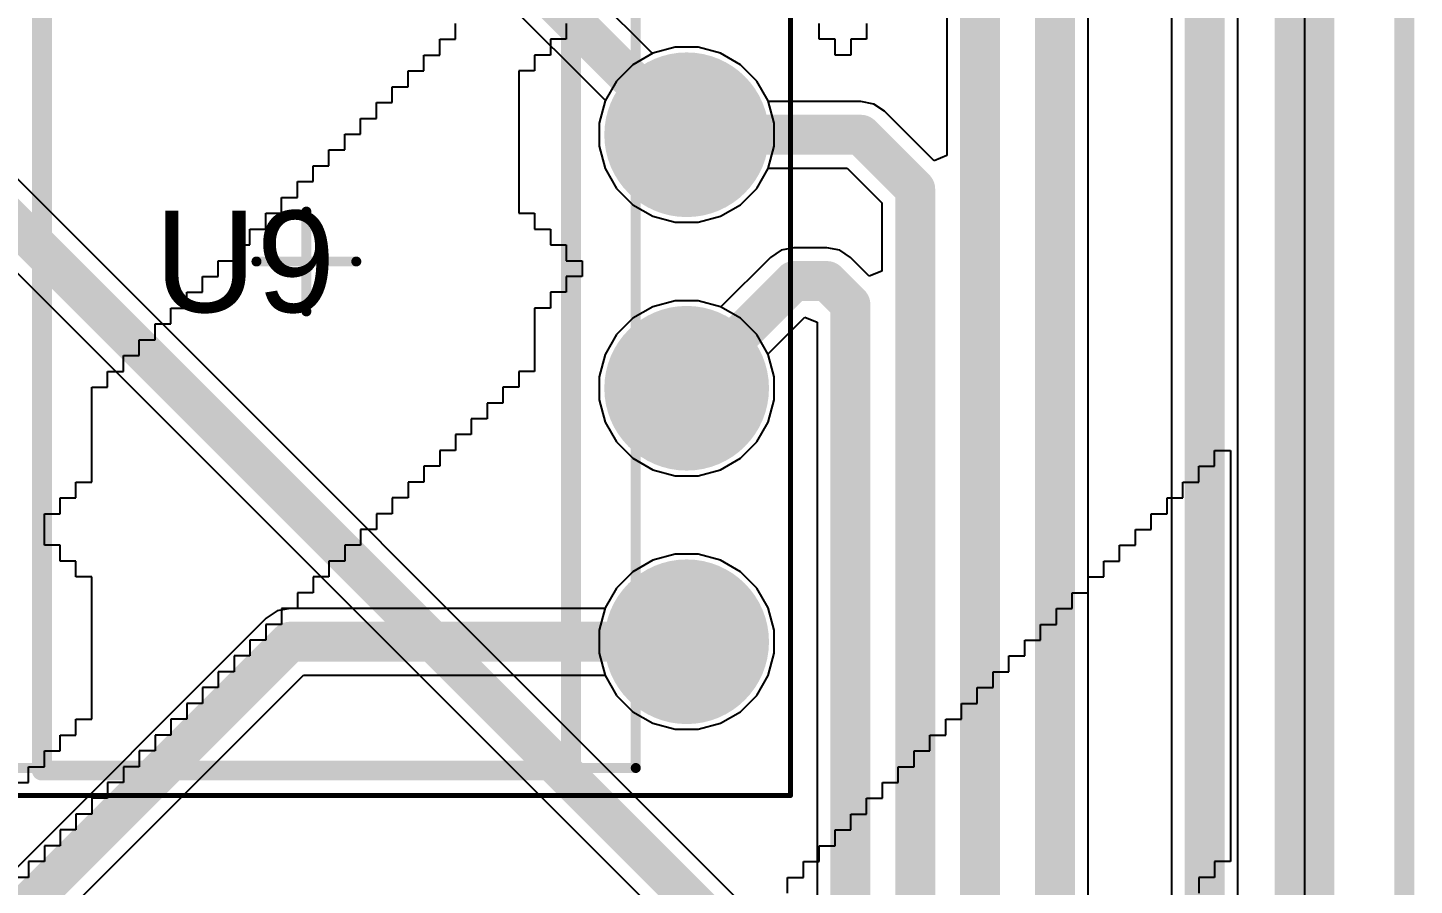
# Model space of a CAD drawing. Header units: inches. Extents: x 1.37 to 7.44, y 1.69 to 5.2.
# Drawn here: x 6.898 to 7.445, y 3.967 to 4.305 of the extents above; entities that cross this region are included whole.
import ezdxf

# ---------------------------------------------------------------- set-up
doc = ezdxf.new("R2010")
doc.units = ezdxf.units.IN
doc.header["$MEASUREMENT"] = 0
for name, color, linetype in [('Board', 216, 'Continuous'), ('Bottom Layer', 5, 'Continuous'), ('Bottom Overlay', 54, 'Continuous'), ('Bottom Solder', 6, 'Continuous'), ('Mechanical 1', 6, 'Continuous'), ('Multi-Layer', 9, 'Continuous'), ('Pad Holes', 156, 'Continuous'), ('Top 3D Body', 56, 'Continuous'), ('Top Courtyard', 56, 'Continuous'), ('Top Layer', 1, 'Continuous'), ('Top Overlay', 2, 'Continuous'), ('Top Solder', 216, 'Continuous')]:
    doc.layers.add(name, color=color, linetype=linetype)
doc.styles.add('Arial', font='', dxfattribs={"height": 0.2})
doc.styles.get('Arial').set_extended_font_data('Arial')

# ---------------------------------------------------------------- blocks, each defined once
blk = doc.blocks.new('P0008A_10')
at = {"layer": 'Bottom Layer'}
blk.add_hatch(color=5, dxfattribs=at).paths.add_polyline_path([(-0.17953, 0.17953), (-0.12047, 0.17953), (-0.12047, 0.12047), (-0.17953, 0.12047)])
h = blk.add_hatch(color=5, dxfattribs=at)
edge = h.paths.add_edge_path()
edge.add_arc((0.15, 0.15), 0.02953, 0, 360)
h = blk.add_hatch(color=5, dxfattribs=at)
edge = h.paths.add_edge_path()
edge.add_arc((-0.15, 0.05), 0.02953, 0, 360)
h = blk.add_hatch(color=5, dxfattribs=at)
edge = h.paths.add_edge_path()
edge.add_arc((0.15, 0.05), 0.02953, 0, 360)
h = blk.add_hatch(color=5, dxfattribs=at)
edge = h.paths.add_edge_path()
edge.add_arc((-0.15, -0.05), 0.02953, 0, 360)
h = blk.add_hatch(color=5, dxfattribs=at)
edge = h.paths.add_edge_path()
edge.add_arc((0.15, -0.05), 0.02953, 0, 360)
h = blk.add_hatch(color=5, dxfattribs=at)
edge = h.paths.add_edge_path()
edge.add_arc((-0.15, -0.15), 0.02953, 0, 360)
h = blk.add_hatch(color=5, dxfattribs=at)
edge = h.paths.add_edge_path()
edge.add_arc((0.15, -0.15), 0.02953, 0, 360)
at = {"layer": 'Bottom Solder'}
blk.add_hatch(color=6, dxfattribs=at).paths.add_polyline_path([(-0.18248, 0.18248), (-0.11752, 0.18248), (-0.11752, 0.11752), (-0.18248, 0.11752)])
h = blk.add_hatch(color=6, dxfattribs=at)
edge = h.paths.add_edge_path()
edge.add_arc((0.15, 0.15), 0.03248, 0, 360)
h = blk.add_hatch(color=6, dxfattribs=at)
edge = h.paths.add_edge_path()
edge.add_arc((-0.15, 0.05), 0.03248, 0, 360)
h = blk.add_hatch(color=6, dxfattribs=at)
edge = h.paths.add_edge_path()
edge.add_arc((0.15, 0.05), 0.03248, 0, 360)
h = blk.add_hatch(color=6, dxfattribs=at)
edge = h.paths.add_edge_path()
edge.add_arc((-0.15, -0.05), 0.03248, 0, 360)
h = blk.add_hatch(color=6, dxfattribs=at)
edge = h.paths.add_edge_path()
edge.add_arc((0.15, -0.05), 0.03248, 0, 360)
h = blk.add_hatch(color=6, dxfattribs=at)
edge = h.paths.add_edge_path()
edge.add_arc((-0.15, -0.15), 0.03248, 0, 360)
h = blk.add_hatch(color=6, dxfattribs=at)
edge = h.paths.add_edge_path()
edge.add_arc((0.15, -0.15), 0.03248, 0, 360)
at = {"layer": 'Multi-Layer'}
blk.add_hatch(color=9, dxfattribs=at).paths.add_polyline_path([(-0.17953, 0.17953), (-0.12047, 0.17953), (-0.12047, 0.12047), (-0.17953, 0.12047)])
h = blk.add_hatch(color=9, dxfattribs=at)
edge = h.paths.add_edge_path()
edge.add_arc((0.15, 0.15), 0.02953, 0, 360)
h = blk.add_hatch(color=9, dxfattribs=at)
edge = h.paths.add_edge_path()
edge.add_arc((-0.15, 0.05), 0.02953, 0, 360)
h = blk.add_hatch(color=9, dxfattribs=at)
edge = h.paths.add_edge_path()
edge.add_arc((0.15, 0.05), 0.02953, 0, 360)
h = blk.add_hatch(color=9, dxfattribs=at)
edge = h.paths.add_edge_path()
edge.add_arc((-0.15, -0.05), 0.02953, 0, 360)
h = blk.add_hatch(color=9, dxfattribs=at)
edge = h.paths.add_edge_path()
edge.add_arc((0.15, -0.05), 0.02953, 0, 360)
h = blk.add_hatch(color=9, dxfattribs=at)
edge = h.paths.add_edge_path()
edge.add_arc((-0.15, -0.15), 0.02953, 0, 360)
h = blk.add_hatch(color=9, dxfattribs=at)
edge = h.paths.add_edge_path()
edge.add_arc((0.15, -0.15), 0.02953, 0, 360)
at = {"layer": 'Pad Holes'}
h = blk.add_hatch(color=7, dxfattribs=at)
edge = h.paths.add_edge_path()
edge.add_arc((-0.15, 0.15), 0.01772, 0, 360)
h = blk.add_hatch(color=7, dxfattribs=at)
edge = h.paths.add_edge_path()
edge.add_arc((0.15, 0.15), 0.01772, 0, 360)
h = blk.add_hatch(color=7, dxfattribs=at)
edge = h.paths.add_edge_path()
edge.add_arc((-0.15, 0.05), 0.01772, 0, 360)
h = blk.add_hatch(color=7, dxfattribs=at)
edge = h.paths.add_edge_path()
edge.add_arc((0.15, 0.05), 0.01772, 0, 360)
h = blk.add_hatch(color=7, dxfattribs=at)
edge = h.paths.add_edge_path()
edge.add_arc((-0.15, -0.05), 0.01772, 0, 360)
h = blk.add_hatch(color=7, dxfattribs=at)
edge = h.paths.add_edge_path()
edge.add_arc((0.15, -0.05), 0.01772, 0, 360)
h = blk.add_hatch(color=7, dxfattribs=at)
edge = h.paths.add_edge_path()
edge.add_arc((-0.15, -0.15), 0.01772, 0, 360)
h = blk.add_hatch(color=7, dxfattribs=at)
edge = h.paths.add_edge_path()
edge.add_arc((0.15, -0.15), 0.01772, 0, 360)
at = {"layer": 'Top Layer'}
blk.add_hatch(color=1, dxfattribs=at).paths.add_polyline_path([(-0.17953, 0.17953), (-0.12047, 0.17953), (-0.12047, 0.12047), (-0.17953, 0.12047)])
h = blk.add_hatch(color=1, dxfattribs=at)
edge = h.paths.add_edge_path()
edge.add_arc((0.15, 0.15), 0.02953, 0, 360)
h = blk.add_hatch(color=1, dxfattribs=at)
edge = h.paths.add_edge_path()
edge.add_arc((-0.15, 0.05), 0.02953, 0, 360)
h = blk.add_hatch(color=1, dxfattribs=at)
edge = h.paths.add_edge_path()
edge.add_arc((0.15, 0.05), 0.02953, 0, 360)
h = blk.add_hatch(color=1, dxfattribs=at)
edge = h.paths.add_edge_path()
edge.add_arc((-0.15, -0.05), 0.02953, 0, 360)
h = blk.add_hatch(color=1, dxfattribs=at)
edge = h.paths.add_edge_path()
edge.add_arc((0.15, -0.05), 0.02953, 0, 360)
h = blk.add_hatch(color=1, dxfattribs=at)
edge = h.paths.add_edge_path()
edge.add_arc((-0.15, -0.15), 0.02953, 0, 360)
h = blk.add_hatch(color=1, dxfattribs=at)
edge = h.paths.add_edge_path()
edge.add_arc((0.15, -0.15), 0.02953, 0, 360)
at = {"layer": 'Top Solder'}
blk.add_hatch(color=216, dxfattribs=at).paths.add_polyline_path([(-0.18248, 0.18248), (-0.11752, 0.18248), (-0.11752, 0.11752), (-0.18248, 0.11752)])
h = blk.add_hatch(color=216, dxfattribs=at)
edge = h.paths.add_edge_path()
edge.add_arc((0.15, 0.15), 0.03248, 0, 360)
h = blk.add_hatch(color=216, dxfattribs=at)
edge = h.paths.add_edge_path()
edge.add_arc((-0.15, 0.05), 0.03248, 0, 360)
h = blk.add_hatch(color=216, dxfattribs=at)
edge = h.paths.add_edge_path()
edge.add_arc((0.15, 0.05), 0.03248, 0, 360)
h = blk.add_hatch(color=216, dxfattribs=at)
edge = h.paths.add_edge_path()
edge.add_arc((-0.15, -0.05), 0.03248, 0, 360)
h = blk.add_hatch(color=216, dxfattribs=at)
edge = h.paths.add_edge_path()
edge.add_arc((0.15, -0.05), 0.03248, 0, 360)
h = blk.add_hatch(color=216, dxfattribs=at)
edge = h.paths.add_edge_path()
edge.add_arc((-0.15, -0.15), 0.03248, 0, 360)
h = blk.add_hatch(color=216, dxfattribs=at)
edge = h.paths.add_edge_path()
edge.add_arc((0.15, -0.15), 0.03248, 0, 360)
at = {"layer": 'Top 3D Body'}
for points in [[(-0.12992, -0.1998, 0.00394, 0.00394, 0), (-0.12992, 0.1998, 0.00394, 0.00394, 0)], [(-0.12992, 0.1998, 0.00394, 0.00394, 0), (0.12992, 0.1998, 0.00394, 0.00394, 0)], [(0.12992, -0.1998, 0.00394, 0.00394, 0), (0.12992, 0.1998, 0.00394, 0.00394, 0)], [(-0.12992, -0.1998, 0.00394, 0.00394, 0), (0.12992, -0.1998, 0.00394, 0.00394, 0)]]:
    blk.add_lwpolyline(points, format="xyseb", dxfattribs=at)
for points in [[(-0.13091, 0.1998, 0.00197, 0.00197, 1), (-0.12894, 0.1998, 0.00197, 0.00197, 1)], [(-0.13091, 0.1998, 0.00197, 0.00197, 1), (-0.12894, 0.1998, 0.00197, 0.00197, 1)], [(0.12894, 0.1998, 0.00197, 0.00197, 1), (0.13091, 0.1998, 0.00197, 0.00197, 1)], [(0.12894, 0.1998, 0.00197, 0.00197, 1), (0.13091, 0.1998, 0.00197, 0.00197, 1)], [(-0.0748, 0.16437, 0.00394, 0.00394, 1), (-0.11417, 0.16437, 0.00394, 0.00394, 1)], [(-0.11516, 0.16437, 0.00197, 0.00197, 1), (-0.11319, 0.16437, 0.00197, 0.00197, 1)], [(-0.07579, 0.16437, 0.00197, 0.00197, 1), (-0.07382, 0.16437, 0.00197, 0.00197, 1)], [(-0.13091, -0.1998, 0.00197, 0.00197, 1), (-0.12894, -0.1998, 0.00197, 0.00197, 1)], [(-0.13091, -0.1998, 0.00197, 0.00197, 1), (-0.12894, -0.1998, 0.00197, 0.00197, 1)], [(0.12894, -0.1998, 0.00197, 0.00197, 1), (0.13091, -0.1998, 0.00197, 0.00197, 1)], [(0.12894, -0.1998, 0.00197, 0.00197, 1), (0.13091, -0.1998, 0.00197, 0.00197, 1)]]:
    blk.add_lwpolyline(points, format="xyseb", close=True, dxfattribs=at)
at = {"layer": 'Top Courtyard'}
for points in [[(-0.19094, -0.21063, 0.00197, 0.00197, 0), (-0.19094, 0.21063, 0.00197, 0.00197, 0)], [(-0.19094, 0.21063, 0.00197, 0.00197, 0), (0.19094, 0.21063, 0.00197, 0.00197, 0)], [(0.19094, -0.21063, 0.00197, 0.00197, 0), (0.19094, 0.21063, 0.00197, 0.00197, 0)], [(0, -0.01969, 0.00394, 0.00394, 0), (0, 0.01969, 0.00394, 0.00394, 0)], [(-0.01969, 0, 0.00394, 0.00394, 0), (0.01969, 0, 0.00394, 0.00394, 0)], [(-0.19094, -0.21063, 0.00197, 0.00197, 0), (0.19094, -0.21063, 0.00197, 0.00197, 0)]]:
    blk.add_lwpolyline(points, format="xyseb", dxfattribs=at)
for points in [[(-0.19144, 0.21063, 0.000984, 0.000984, 1), (-0.19045, 0.21063, 0.000984, 0.000984, 1)], [(-0.19144, 0.21063, 0.000984, 0.000984, 1), (-0.19045, 0.21063, 0.000984, 0.000984, 1)], [(0.19045, 0.21063, 0.000984, 0.000984, 1), (0.19144, 0.21063, 0.000984, 0.000984, 1)], [(0.19045, 0.21063, 0.000984, 0.000984, 1), (0.19144, 0.21063, 0.000984, 0.000984, 1)], [(-0.00098, 0.01969, 0.00197, 0.00197, 1), (0.00098, 0.01969, 0.00197, 0.00197, 1)], [(-0.02067, 0, 0.00197, 0.00197, 1), (-0.0187, 0, 0.00197, 0.00197, 1)], [(0.0187, 0, 0.00197, 0.00197, 1), (0.02067, 0, 0.00197, 0.00197, 1)], [(-0.00098, -0.01969, 0.00197, 0.00197, 1), (0.00098, -0.01969, 0.00197, 0.00197, 1)], [(-0.19144, -0.21063, 0.000984, 0.000984, 1), (-0.19045, -0.21063, 0.000984, 0.000984, 1)], [(-0.19144, -0.21063, 0.000984, 0.000984, 1), (-0.19045, -0.21063, 0.000984, 0.000984, 1)], [(0.19045, -0.21063, 0.000984, 0.000984, 1), (0.19144, -0.21063, 0.000984, 0.000984, 1)], [(0.19045, -0.21063, 0.000984, 0.000984, 1), (0.19144, -0.21063, 0.000984, 0.000984, 1)]]:
    blk.add_lwpolyline(points, format="xyseb", close=True, dxfattribs=at)
at = {"layer": 'Top Overlay'}
for points in [[(-0.14508, 0.20118, 0.00984, 0.00984, 1), (-0.15492, 0.20118, 0.00984, 0.00984, 1)], [(-0.15738, 0.20118, 0.00492, 0.00492, 1), (-0.15246, 0.20118, 0.00492, 0.00492, 1)], [(-0.14754, 0.20118, 0.00492, 0.00492, 1), (-0.14262, 0.20118, 0.00492, 0.00492, 1)], [(-0.1063, 0.20079, 0.00394, 0.00394, 1), (-0.10236, 0.20079, 0.00394, 0.00394, 1)], [(-0.1063, 0.20079, 0.00394, 0.00394, 1), (-0.10236, 0.20079, 0.00394, 0.00394, 1)], [(-0.02697, 0.20079, 0.00394, 0.00394, 1), (-0.02303, 0.20079, 0.00394, 0.00394, 1)], [(-0.02697, 0.20079, 0.00394, 0.00394, 1), (-0.02303, 0.20079, 0.00394, 0.00394, 1)], [(0.02303, 0.20079, 0.00394, 0.00394, 1), (0.02697, 0.20079, 0.00394, 0.00394, 1)], [(0.02303, 0.20079, 0.00394, 0.00394, 1), (0.02697, 0.20079, 0.00394, 0.00394, 1)], [(0.10236, 0.20079, 0.00394, 0.00394, 1), (0.1063, 0.20079, 0.00394, 0.00394, 1)], [(0.10236, 0.20079, 0.00394, 0.00394, 1), (0.1063, 0.20079, 0.00394, 0.00394, 1)], [(-0.05315, 0.16142, 0.02362, 0.02362, 1), (-0.07677, 0.16142, 0.02362, 0.02362, 1)], [(-0.08268, 0.16142, 0.01181, 0.01181, 1), (-0.07087, 0.16142, 0.01181, 0.01181, 1)], [(-0.05906, 0.16142, 0.01181, 0.01181, 1), (-0.04724, 0.16142, 0.01181, 0.01181, 1)], [(-0.1063, -0.20079, 0.00394, 0.00394, 1), (-0.10236, -0.20079, 0.00394, 0.00394, 1)], [(-0.1063, -0.20079, 0.00394, 0.00394, 1), (-0.10236, -0.20079, 0.00394, 0.00394, 1)], [(0.10236, -0.20079, 0.00394, 0.00394, 1), (0.1063, -0.20079, 0.00394, 0.00394, 1)], [(0.10236, -0.20079, 0.00394, 0.00394, 1), (0.1063, -0.20079, 0.00394, 0.00394, 1)]]:
    blk.add_lwpolyline(points, format="xyseb", close=True, dxfattribs=at)
for points in [[(-0.10433, -0.20079, 0.00787, 0.00787, 0), (-0.10433, 0.20079, 0.00787, 0.00787, 0)], [(-0.10433, 0.20079, 0.00787, 0.00787, 0), (-0.025, 0.20079, 0.00787, 0.00787, 0)], [(0.025, 0.20079, 0.00787, 0.00787, -1), (-0.025, 0.20079, 0.00787, 0.00787, 0)], [(0.025, 0.20079, 0.00787, 0.00787, 0), (0.10433, 0.20079, 0.00787, 0.00787, 0)], [(0.10433, -0.20079, 0.00787, 0.00787, 0), (0.10433, 0.20079, 0.00787, 0.00787, 0)], [(-0.10433, -0.20079, 0.00787, 0.00787, 0), (0.10433, -0.20079, 0.00787, 0.00787, 0)]]:
    blk.add_lwpolyline(points, format="xyseb", dxfattribs=at)
at = {"layer": 'Mechanical 1', "style": 'Arial'}
blk.add_text('U9', height=0.04, dxfattribs=at).set_placement((-0.06, -0.02))

msp = doc.modelspace()

# ---------------------------------------------------------------- linework, layer by layer
at = {"layer": 'Board'}
msp.add_lwpolyline([(7.44094, 1.69291, 0.00787, 0.00787, 0), (7.44094, 5.19685, 0.00787, 0.00787, 0)], format="xyseb", dxfattribs=at)
at = {"layer": 'Bottom Layer'}
for p, q in [((7.40157, 5.15748), (7.40157, 2.12598)), ((7.37533, 2.83465), (7.37533, 4.84252)), ((7.34908, 4.83708), (7.34908, 2.84008)), ((7.14437, 4.29467), (7.02474, 4.4143)), ((7.00233, 4.39958), (7.1258, 4.27611)), ((7.14455, 4.29477), (7.14437, 4.29467)), ((7.15333, 4.29713), (7.14455, 4.29477)), ((7.16242, 4.29713), (7.15333, 4.29713)), ((7.1712, 4.29477), (7.16242, 4.29713)), ((7.17907, 4.29023), (7.1712, 4.29477)), ((7.1855, 4.2838), (7.17907, 4.29023)), ((7.19005, 4.27593), (7.1855, 4.2838)), ((7.1257, 4.27593), (7.12335, 4.26714)), ((7.1258, 4.27611), (7.1257, 4.27593)), ((7.1924, 4.26714), (7.19005, 4.27593)), ((7.12335, 4.26714), (7.12335, 4.25805)), ((7.1924, 4.25805), (7.1924, 4.26714)), ((7.12335, 4.25805), (7.1257, 4.24927)), ((7.19005, 4.24927), (7.1924, 4.25805)), ((7.21401, 3.92503), (6.88994, 4.24909)), ((7.1257, 4.24927), (7.13025, 4.2414)), ((7.1855, 4.2414), (7.19005, 4.24927)), ((7.13025, 4.2414), (7.13667, 4.23497)), ((7.17907, 4.23497), (7.1855, 4.2414)), ((7.13667, 4.23497), (7.14455, 4.23042)), ((7.1712, 4.23042), (7.17907, 4.23497)), ((6.87138, 4.23053), (7.1916, 3.91031)), ((7.14455, 4.23042), (7.15333, 4.22807)), ((7.15333, 4.22807), (7.16242, 4.22807)), ((7.16242, 4.22807), (7.1712, 4.23042)), ((7.15333, 4.19713), (7.14455, 4.19477)), ((7.16242, 4.19713), (7.15333, 4.19713)), ((7.1712, 4.19477), (7.16242, 4.19713)), ((7.13667, 4.19023), (7.13025, 4.1838)), ((7.14455, 4.19477), (7.13667, 4.19023)), ((7.17907, 4.19023), (7.1712, 4.19477)), ((7.1855, 4.1838), (7.17907, 4.19023)), ((7.13025, 4.1838), (7.1257, 4.17593)), ((7.19005, 4.17593), (7.1855, 4.1838)), ((7.1257, 4.17593), (7.12335, 4.16714)), ((7.1924, 4.16714), (7.19005, 4.17593)), ((7.12335, 4.16714), (7.12335, 4.15805)), ((7.1924, 4.15805), (7.1924, 4.16714)), ((7.12335, 4.15805), (7.1257, 4.14927)), ((7.19005, 4.14927), (7.1924, 4.15805)), ((7.1257, 4.14927), (7.13025, 4.1414)), ((7.1855, 4.1414), (7.19005, 4.14927)), ((7.13025, 4.1414), (7.13667, 4.13497)), ((7.17907, 4.13497), (7.1855, 4.1414)), ((7.13667, 4.13497), (7.14455, 4.13042)), ((7.1712, 4.13042), (7.17907, 4.13497)), ((7.14455, 4.13042), (7.15333, 4.12807)), ((7.16242, 4.12807), (7.1712, 4.13042)), ((7.15333, 4.12807), (7.16242, 4.12807)), ((7.15333, 4.09713), (7.14455, 4.09477)), ((7.16242, 4.09713), (7.15333, 4.09713)), ((7.1712, 4.09477), (7.16242, 4.09713)), ((7.14455, 4.09477), (7.13667, 4.09023)), ((7.17907, 4.09023), (7.1712, 4.09477)), ((7.13667, 4.09023), (7.13025, 4.0838)), ((7.1855, 4.0838), (7.17907, 4.09023)), ((7.13025, 4.0838), (7.1257, 4.07593)), ((7.19005, 4.07593), (7.1855, 4.0838)), ((7.1257, 4.07593), (7.12335, 4.06714)), ((7.1924, 4.06714), (7.19005, 4.07593)), ((7.12335, 4.06714), (7.12335, 4.05805)), ((7.1924, 4.05805), (7.1924, 4.06714)), ((7.12335, 4.05805), (7.1257, 4.04927)), ((7.19005, 4.04927), (7.1924, 4.05805)), ((7.1257, 4.04927), (7.13025, 4.0414)), ((7.1855, 4.0414), (7.19005, 4.04927)), ((7.13025, 4.0414), (7.13667, 4.03497)), ((7.17907, 4.03497), (7.1855, 4.0414)), ((7.13667, 4.03497), (7.14455, 4.03042)), ((7.1712, 4.03042), (7.17907, 4.03497)), ((7.14455, 4.03042), (7.15333, 4.02807)), ((7.15333, 4.02807), (7.16242, 4.02807)), ((7.16242, 4.02807), (7.1712, 4.03042))]:
    msp.add_line(p, q, dxfattribs=at)
for points in [[(7.3622, 2.83465, 0.01575, 0.01575, 0), (7.3622, 4.84252, 0.01575, 0.01575, 0)], [(7.01161, 4.40886, 0.01575, 0.01575, 0), (7.15787, 4.2626, 0.01575, 0.01575, 0)], [(6.85787, 4.2626, 0.01575, 0.01575, 0), (7.20472, 3.91575, 0.01575, 0.01575, 0)]]:
    msp.add_lwpolyline(points, format="xyseb", dxfattribs=at)
msp.add_lwpolyline([(7.15394, 4.2626, 0.00787, 0.00787, 1), (7.16181, 4.2626, 0.00787, 0.00787, 1)], format="xyseb", close=True, dxfattribs=at)
at = {"layer": 'Bottom Overlay'}
for p, q in [((7.06669, 4.30025), (7.06669, 4.30649)), ((7.11035, 4.30649), (7.11035, 4.30025)), ((7.21015, 4.30025), (7.21015, 4.30649)), ((7.22886, 4.30649), (7.22886, 4.30025)), ((7.06045, 4.29401), (7.06045, 4.30025)), ((7.06045, 4.30025), (7.06669, 4.30025)), ((7.11035, 4.30025), (7.10411, 4.30025)), ((7.10411, 4.30025), (7.10411, 4.29401)), ((7.21639, 4.30025), (7.21015, 4.30025)), ((7.21639, 4.29401), (7.21639, 4.30025)), ((7.22886, 4.30025), (7.22263, 4.30025)), ((7.22263, 4.30025), (7.22263, 4.29401)), ((7.05421, 4.28777), (7.05421, 4.29401)), ((7.05421, 4.29401), (7.06045, 4.29401)), ((7.10411, 4.29401), (7.09787, 4.29401)), ((7.09787, 4.29401), (7.09787, 4.28777)), ((7.22263, 4.29401), (7.21639, 4.29401)), ((7.04797, 4.28154), (7.04797, 4.28777)), ((7.04797, 4.28777), (7.05421, 4.28777)), ((7.09787, 4.28777), (7.09164, 4.28777)), ((7.09164, 4.28777), (7.09164, 4.23164)), ((7.04174, 4.2753), (7.04174, 4.28154)), ((7.04174, 4.28154), (7.04797, 4.28154)), ((7.0355, 4.26906), (7.0355, 4.2753)), ((7.0355, 4.2753), (7.04174, 4.2753)), ((7.02926, 4.26282), (7.02926, 4.26906)), ((7.02926, 4.26906), (7.0355, 4.26906)), ((7.02302, 4.25659), (7.02302, 4.26282)), ((7.02302, 4.26282), (7.02926, 4.26282)), ((7.01678, 4.25035), (7.01678, 4.25659)), ((7.01678, 4.25659), (7.02302, 4.25659)), ((7.01055, 4.24411), (7.01055, 4.25035)), ((7.01055, 4.25035), (7.01678, 4.25035)), ((7.00431, 4.23787), (7.00431, 4.24411)), ((7.00431, 4.24411), (7.01055, 4.24411)), ((6.99807, 4.23164), (6.99807, 4.23787)), ((6.99807, 4.23787), (7.00431, 4.23787)), ((6.99183, 4.2254), (6.99183, 4.23164)), ((6.99183, 4.23164), (6.99807, 4.23164)), ((7.09164, 4.23164), (7.09787, 4.23164)), ((7.09787, 4.23164), (7.09787, 4.2254)), ((6.9856, 4.21916), (6.9856, 4.2254)), ((6.9856, 4.2254), (6.99183, 4.2254)), ((7.09787, 4.2254), (7.10411, 4.2254)), ((7.10411, 4.2254), (7.10411, 4.21916)), ((6.97936, 4.21292), (6.97936, 4.21916)), ((6.97936, 4.21916), (6.9856, 4.21916)), ((7.10411, 4.21916), (7.11035, 4.21916)), ((7.11035, 4.21916), (7.11035, 4.21292)), ((6.97312, 4.20668), (6.97312, 4.21292)), ((6.97312, 4.21292), (6.97936, 4.21292)), ((7.11035, 4.21292), (7.11659, 4.21292)), ((7.11659, 4.21292), (7.11659, 4.20668)), ((6.96688, 4.20045), (6.96688, 4.20668)), ((6.96688, 4.20668), (6.97312, 4.20668)), ((7.11659, 4.20668), (7.11035, 4.20668)), ((7.11035, 4.20668), (7.11035, 4.20045)), ((6.96065, 4.19421), (6.96065, 4.20045)), ((6.96065, 4.20045), (6.96688, 4.20045)), ((7.11035, 4.20045), (7.10411, 4.20045)), ((7.10411, 4.20045), (7.10411, 4.19421)), ((6.95441, 4.18797), (6.95441, 4.19421)), ((6.95441, 4.19421), (6.96065, 4.19421)), ((7.10411, 4.19421), (7.09787, 4.19421)), ((7.09787, 4.19421), (7.09787, 4.16926)), ((6.94817, 4.18173), (6.94817, 4.18797)), ((6.94817, 4.18797), (6.95441, 4.18797)), ((6.94193, 4.1755), (6.94193, 4.18173)), ((6.94193, 4.18173), (6.94817, 4.18173)), ((6.9357, 4.16926), (6.9357, 4.1755)), ((6.9357, 4.1755), (6.94193, 4.1755)), ((6.92946, 4.16302), (6.92946, 4.16926)), ((6.92946, 4.16926), (6.9357, 4.16926)), ((7.09787, 4.16926), (7.09164, 4.16926)), ((7.09164, 4.16926), (7.09164, 4.16302)), ((6.92322, 4.1256), (6.92322, 4.16302)), ((6.92322, 4.16302), (6.92946, 4.16302)), ((7.09164, 4.16302), (7.0854, 4.16302)), ((7.0854, 4.16302), (7.0854, 4.15678)), ((7.0854, 4.15678), (7.07916, 4.15678)), ((7.07916, 4.15678), (7.07916, 4.15055)), ((7.07916, 4.15055), (7.07292, 4.15055)), ((7.07292, 4.15055), (7.07292, 4.14431)), ((7.07292, 4.14431), (7.06669, 4.14431)), ((7.06669, 4.14431), (7.06669, 4.13807)), ((7.06669, 4.13807), (7.06045, 4.13807)), ((7.06045, 4.13807), (7.06045, 4.13183)), ((7.36609, 4.13183), (7.36609, 4.13807)), ((7.36609, 4.13807), (7.37233, 4.13807)), ((7.37233, 4.13807), (7.37233, 3.97589)), ((7.06045, 4.13183), (7.05421, 4.13183)), ((7.05421, 4.13183), (7.05421, 4.1256)), ((7.35986, 4.1256), (7.35986, 4.13183)), ((7.35986, 4.13183), (7.36609, 4.13183)), ((6.91698, 4.11936), (6.91698, 4.1256)), ((6.91698, 4.1256), (6.92322, 4.1256)), ((7.05421, 4.1256), (7.04797, 4.1256)), ((7.04797, 4.1256), (7.04797, 4.11936)), ((7.35362, 4.11936), (7.35362, 4.1256)), ((7.35362, 4.1256), (7.35986, 4.1256)), ((6.91075, 4.11312), (6.91075, 4.11936)), ((6.91075, 4.11936), (6.91698, 4.11936)), ((7.04797, 4.11936), (7.04174, 4.11936)), ((7.04174, 4.11936), (7.04174, 4.11312)), ((7.34738, 4.11312), (7.34738, 4.11936)), ((7.34738, 4.11936), (7.35362, 4.11936)), ((6.90451, 4.10064), (6.90451, 4.11312)), ((6.90451, 4.11312), (6.91075, 4.11312)), ((7.04174, 4.11312), (7.0355, 4.11312)), ((7.0355, 4.11312), (7.0355, 4.10688)), ((7.34114, 4.10688), (7.34114, 4.11312)), ((7.34114, 4.11312), (7.34738, 4.11312)), ((7.0355, 4.10688), (7.02926, 4.10688)), ((7.02926, 4.10688), (7.02926, 4.10064)), ((7.3349, 4.10064), (7.3349, 4.10688)), ((7.3349, 4.10688), (7.34114, 4.10688)), ((6.91075, 4.10064), (6.90451, 4.10064)), ((6.91075, 4.09441), (6.91075, 4.10064)), ((7.02926, 4.10064), (7.02302, 4.10064)), ((7.02302, 4.10064), (7.02302, 4.09441)), ((7.32867, 4.09441), (7.32867, 4.10064)), ((7.32867, 4.10064), (7.3349, 4.10064)), ((6.91698, 4.09441), (6.91075, 4.09441)), ((6.91698, 4.08817), (6.91698, 4.09441)), ((7.02302, 4.09441), (7.01678, 4.09441)), ((7.01678, 4.09441), (7.01678, 4.08817)), ((7.32243, 4.08817), (7.32243, 4.09441)), ((7.32243, 4.09441), (7.32867, 4.09441)), ((6.92322, 4.08817), (6.91698, 4.08817)), ((6.92322, 4.03203), (6.92322, 4.08817)), ((7.01678, 4.08817), (7.01055, 4.08817)), ((7.01055, 4.08817), (7.01055, 4.08193)), ((7.31619, 4.08193), (7.31619, 4.08817)), ((7.31619, 4.08817), (7.32243, 4.08817)), ((7.01055, 4.08193), (7.00431, 4.08193)), ((7.00431, 4.08193), (7.00431, 4.07569)), ((7.30995, 4.07569), (7.30995, 4.08193)), ((7.30995, 4.08193), (7.31619, 4.08193)), ((7.00431, 4.07569), (6.99807, 4.07569)), ((6.99807, 4.07569), (6.99807, 4.06946)), ((7.30372, 4.06946), (7.30372, 4.07569)), ((7.30372, 4.07569), (7.30995, 4.07569)), ((6.99807, 4.06946), (6.99183, 4.06946)), ((6.99183, 4.06946), (6.99183, 4.06322)), ((7.29748, 4.06322), (7.29748, 4.06946)), ((7.29748, 4.06946), (7.30372, 4.06946)), ((6.99183, 4.06322), (6.9856, 4.06322)), ((6.9856, 4.06322), (6.9856, 4.05698)), ((7.29124, 4.05698), (7.29124, 4.06322)), ((7.29124, 4.06322), (7.29748, 4.06322)), ((6.9856, 4.05698), (6.97936, 4.05698)), ((6.97936, 4.05698), (6.97936, 4.05074)), ((7.285, 4.05074), (7.285, 4.05698)), ((7.285, 4.05698), (7.29124, 4.05698)), ((6.97936, 4.05074), (6.97312, 4.05074)), ((6.97312, 4.05074), (6.97312, 4.04451)), ((7.27877, 4.04451), (7.27877, 4.05074)), ((7.27877, 4.05074), (7.285, 4.05074)), ((6.97312, 4.04451), (6.96688, 4.04451)), ((6.96688, 4.04451), (6.96688, 4.03827)), ((7.27253, 4.03827), (7.27253, 4.04451)), ((7.27253, 4.04451), (7.27877, 4.04451)), ((6.96688, 4.03827), (6.96065, 4.03827)), ((6.96065, 4.03827), (6.96065, 4.03203)), ((7.26629, 4.03203), (7.26629, 4.03827)), ((7.26629, 4.03827), (7.27253, 4.03827)), ((6.91698, 4.02579), (6.91698, 4.03203)), ((6.91698, 4.03203), (6.92322, 4.03203)), ((6.96065, 4.03203), (6.95441, 4.03203)), ((6.95441, 4.03203), (6.95441, 4.02579)), ((7.26005, 4.02579), (7.26005, 4.03203)), ((7.26005, 4.03203), (7.26629, 4.03203)), ((6.91075, 4.01956), (6.91075, 4.02579)), ((6.91075, 4.02579), (6.91698, 4.02579)), ((6.95441, 4.02579), (6.94817, 4.02579)), ((6.94817, 4.02579), (6.94817, 4.01956)), ((7.25382, 4.01956), (7.25382, 4.02579)), ((7.25382, 4.02579), (7.26005, 4.02579)), ((6.90451, 4.01332), (6.90451, 4.01956)), ((6.90451, 4.01956), (6.91075, 4.01956)), ((6.94817, 4.01956), (6.94193, 4.01956)), ((6.94193, 4.01956), (6.94193, 4.01332)), ((7.24758, 4.01332), (7.24758, 4.01956)), ((7.24758, 4.01956), (7.25382, 4.01956)), ((6.89827, 4.00708), (6.89827, 4.01332)), ((6.89827, 4.01332), (6.90451, 4.01332)), ((6.94193, 4.01332), (6.9357, 4.01332)), ((6.9357, 4.01332), (6.9357, 4.00708)), ((7.24134, 4.00708), (7.24134, 4.01332)), ((7.24134, 4.01332), (7.24758, 4.01332)), ((6.89203, 4.00708), (6.89827, 4.00708)), ((6.9357, 4.00708), (6.92946, 4.00708)), ((6.92946, 4.00708), (6.92946, 4.00084)), ((7.2351, 4.00084), (7.2351, 4.00708)), ((7.2351, 4.00708), (7.24134, 4.00708)), ((6.92946, 4.00084), (6.92322, 4.00084)), ((6.92322, 4.00084), (6.92322, 3.9946)), ((7.22886, 3.9946), (7.22886, 4.00084)), ((7.22886, 4.00084), (7.2351, 4.00084)), ((6.92322, 3.9946), (6.91698, 3.9946)), ((6.91698, 3.9946), (6.91698, 3.98837)), ((7.22263, 3.98837), (7.22263, 3.9946)), ((7.22263, 3.9946), (7.22886, 3.9946)), ((6.91698, 3.98837), (6.91075, 3.98837)), ((6.91075, 3.98837), (6.91075, 3.98213)), ((7.21639, 3.98213), (7.21639, 3.98837)), ((7.21639, 3.98837), (7.22263, 3.98837)), ((6.91075, 3.98213), (6.90451, 3.98213)), ((6.90451, 3.98213), (6.90451, 3.97589)), ((7.21015, 3.97589), (7.21015, 3.98213)), ((7.21015, 3.98213), (7.21639, 3.98213)), ((6.90451, 3.97589), (6.89827, 3.97589)), ((6.89827, 3.97589), (6.89827, 3.96965)), ((7.20391, 3.96965), (7.20391, 3.97589)), ((7.20391, 3.97589), (7.21015, 3.97589)), ((7.37233, 3.97589), (7.36609, 3.97589)), ((7.36609, 3.97589), (7.36609, 3.96965)), ((6.89827, 3.96965), (6.89203, 3.96965)), ((7.19768, 3.96342), (7.19768, 3.96965)), ((7.19768, 3.96965), (7.20391, 3.96965)), ((7.36609, 3.96965), (7.35986, 3.96965)), ((7.35986, 3.96965), (7.35986, 3.96342))]:
    msp.add_line(p, q, dxfattribs=at)
at = {"layer": 'Top Layer'}
for p, q in [((7.40157, 5.15748), (7.40157, 2.08661)), ((7.31628, 2.92261), (7.31628, 4.88025)), ((7.2605, 4.36526), (7.2605, 4.25436)), ((7.14455, 4.29477), (7.13667, 4.29023)), ((7.15333, 4.29713), (7.14455, 4.29477)), ((7.16242, 4.29713), (7.15333, 4.29713)), ((7.1712, 4.29477), (7.16242, 4.29713)), ((7.17907, 4.29023), (7.1712, 4.29477)), ((7.13667, 4.29023), (7.13025, 4.2838)), ((7.1855, 4.2838), (7.17907, 4.29023)), ((7.13025, 4.2838), (7.1257, 4.27593)), ((7.19005, 4.27593), (7.1855, 4.2838)), ((7.1257, 4.27593), (7.12335, 4.26714)), ((7.1901, 4.27572), (7.19005, 4.27593)), ((7.22663, 4.27572), (7.1901, 4.27572)), ((7.23165, 4.27473), (7.22663, 4.27572)), ((7.23591, 4.27188), (7.23165, 4.27473)), ((7.2555, 4.25229), (7.23591, 4.27188)), ((7.12335, 4.26714), (7.12335, 4.25805)), ((7.12335, 4.25805), (7.1257, 4.24927)), ((7.2605, 4.25436), (7.2555, 4.25229)), ((7.1257, 4.24927), (7.13025, 4.2414)), ((7.1855, 4.2414), (7.19005, 4.24927)), ((7.19005, 4.24927), (7.1901, 4.24947)), ((7.1901, 4.24947), (7.22119, 4.24947)), ((7.22119, 4.24947), (7.23491, 4.23576)), ((7.13025, 4.2414), (7.13667, 4.23497)), ((7.17907, 4.23497), (7.1855, 4.2414)), ((7.13667, 4.23497), (7.14455, 4.23042)), ((7.1712, 4.23042), (7.17907, 4.23497)), ((7.23491, 4.23576), (7.23491, 4.20884)), ((7.14455, 4.23042), (7.15333, 4.22807)), ((7.15333, 4.22807), (7.16242, 4.22807)), ((7.16242, 4.22807), (7.1712, 4.23042)), ((7.19515, 4.21702), (7.19089, 4.21418)), ((7.20017, 4.21802), (7.19515, 4.21702)), ((7.21322, 4.21802), (7.20017, 4.21802)), ((7.21824, 4.21702), (7.21322, 4.21802)), ((7.2225, 4.21418), (7.21824, 4.21702)), ((7.19089, 4.21418), (7.17138, 4.19467)), ((7.22991, 4.20677), (7.2225, 4.21418)), ((7.23491, 4.20884), (7.22991, 4.20677)), ((7.15333, 4.19713), (7.14455, 4.19477)), ((7.16242, 4.19713), (7.15333, 4.19713)), ((7.1712, 4.19477), (7.16242, 4.19713)), ((7.13667, 4.19023), (7.13025, 4.1838)), ((7.14455, 4.19477), (7.13667, 4.19023)), ((7.17138, 4.19467), (7.1712, 4.19477)), ((7.18994, 4.17611), (7.20449, 4.19065)), ((7.20449, 4.19065), (7.20932, 4.18865)), ((7.20932, 4.18865), (7.20932, 3.94278)), ((7.13025, 4.1838), (7.1257, 4.17593)), ((7.1257, 4.17593), (7.12335, 4.16714)), ((7.19005, 4.17593), (7.18994, 4.17611)), ((7.1924, 4.16714), (7.19005, 4.17593)), ((7.12335, 4.16714), (7.12335, 4.15805)), ((7.1924, 4.15805), (7.1924, 4.16714)), ((7.12335, 4.15805), (7.1257, 4.14927)), ((7.19005, 4.14927), (7.1924, 4.15805)), ((7.1257, 4.14927), (7.13025, 4.1414)), ((7.1855, 4.1414), (7.19005, 4.14927)), ((7.13025, 4.1414), (7.13667, 4.13497)), ((7.17907, 4.13497), (7.1855, 4.1414)), ((7.13667, 4.13497), (7.14455, 4.13042)), ((7.1712, 4.13042), (7.17907, 4.13497)), ((7.14455, 4.13042), (7.15333, 4.12807)), ((7.16242, 4.12807), (7.1712, 4.13042)), ((7.15333, 4.12807), (7.16242, 4.12807)), ((7.15333, 4.09713), (7.14455, 4.09477)), ((7.16242, 4.09713), (7.15333, 4.09713)), ((7.1712, 4.09477), (7.16242, 4.09713)), ((7.14455, 4.09477), (7.13667, 4.09023)), ((7.17907, 4.09023), (7.1712, 4.09477)), ((7.13667, 4.09023), (7.13025, 4.0838)), ((7.1855, 4.0838), (7.17907, 4.09023)), ((7.13025, 4.0838), (7.1257, 4.07593)), ((7.19005, 4.07593), (7.1855, 4.0838)), ((6.99631, 4.07473), (6.99205, 4.07188)), ((7.00133, 4.07572), (6.99631, 4.07473)), ((7.12565, 4.07572), (7.00133, 4.07572)), ((7.1257, 4.07593), (7.12565, 4.07572)), ((7.1924, 4.06714), (7.19005, 4.07593)), ((6.99205, 4.07188), (6.74156, 3.82139)), ((7.1924, 4.05805), (7.1924, 4.06714)), ((7.19005, 4.04927), (7.1924, 4.05805)), ((6.80204, 3.84474), (7.00677, 4.04947)), ((7.00677, 4.04947), (7.12565, 4.04947)), ((7.12565, 4.04947), (7.1257, 4.04927)), ((7.1257, 4.04927), (7.13025, 4.0414)), ((7.1855, 4.0414), (7.19005, 4.04927)), ((7.13025, 4.0414), (7.13667, 4.03497)), ((7.17907, 4.03497), (7.1855, 4.0414)), ((7.13667, 4.03497), (7.14455, 4.03042)), ((7.1712, 4.03042), (7.17907, 4.03497)), ((7.14455, 4.03042), (7.15333, 4.02807)), ((7.15333, 4.02807), (7.16242, 4.02807)), ((7.16242, 4.02807), (7.1712, 4.03042))]:
    msp.add_line(p, q, dxfattribs=at)
for points in [[(7.30315, 2.92261, 0.01575, 0.01575, 0), (7.30315, 4.88025, 0.01575, 0.01575, 0)], [(7.27362, 3.81314, 0.01575, 0.01575, 0), (7.27362, 4.3707, 0.01575, 0.01575, 0)], [(7.15787, 4.2626, 0.01575, 0.01575, 0), (7.22663, 4.2626, 0.01575, 0.01575, 0)], [(7.22663, 4.2626, 0.01575, 0.01575, 0), (7.24803, 4.24119, 0.01575, 0.01575, 0)], [(7.24803, 3.92117, 0.01575, 0.01575, 0), (7.24803, 4.24119, 0.01575, 0.01575, 0)], [(7.15787, 4.1626, 0.01575, 0.01575, 0), (7.20017, 4.20489, 0.01575, 0.01575, 0)], [(7.20017, 4.20489, 0.01575, 0.01575, 0), (7.21322, 4.20489, 0.01575, 0.01575, 0)], [(7.21322, 4.20489, 0.01575, 0.01575, 0), (7.22244, 4.19567, 0.01575, 0.01575, 0)], [(7.22244, 3.93734, 0.01575, 0.01575, 0), (7.22244, 4.19567, 0.01575, 0.01575, 0)], [(6.747, 3.80827, 0.01575, 0.01575, 0), (7.00133, 4.0626, 0.01575, 0.01575, 0)], [(7.00133, 4.0626, 0.01575, 0.01575, 0), (7.15787, 4.0626, 0.01575, 0.01575, 0)]]:
    msp.add_lwpolyline(points, format="xyseb", dxfattribs=at)
for points in [[(7.15394, 4.2626, 0.00787, 0.00787, 1), (7.16181, 4.2626, 0.00787, 0.00787, 1)], [(7.22269, 4.2626, 0.00787, 0.00787, 1), (7.23056, 4.2626, 0.00787, 0.00787, 1)], [(7.22269, 4.2626, 0.00787, 0.00787, 1), (7.23056, 4.2626, 0.00787, 0.00787, 1)], [(7.2441, 4.24119, 0.00787, 0.00787, 1), (7.25197, 4.24119, 0.00787, 0.00787, 1)], [(7.2441, 4.24119, 0.00787, 0.00787, 1), (7.25197, 4.24119, 0.00787, 0.00787, 1)], [(7.19623, 4.20489, 0.00787, 0.00787, 1), (7.20411, 4.20489, 0.00787, 0.00787, 1)], [(7.19623, 4.20489, 0.00787, 0.00787, 1), (7.20411, 4.20489, 0.00787, 0.00787, 1)], [(7.20928, 4.20489, 0.00787, 0.00787, 1), (7.21715, 4.20489, 0.00787, 0.00787, 1)], [(7.20928, 4.20489, 0.00787, 0.00787, 1), (7.21715, 4.20489, 0.00787, 0.00787, 1)], [(7.2185, 4.19567, 0.00787, 0.00787, 1), (7.22638, 4.19567, 0.00787, 0.00787, 1)], [(7.2185, 4.19567, 0.00787, 0.00787, 1), (7.22638, 4.19567, 0.00787, 0.00787, 1)], [(7.15394, 4.1626, 0.00787, 0.00787, 1), (7.16181, 4.1626, 0.00787, 0.00787, 1)], [(6.99739, 4.0626, 0.00787, 0.00787, 1), (7.00527, 4.0626, 0.00787, 0.00787, 1)], [(6.99739, 4.0626, 0.00787, 0.00787, 1), (7.00527, 4.0626, 0.00787, 0.00787, 1)], [(7.15394, 4.0626, 0.00787, 0.00787, 1), (7.16181, 4.0626, 0.00787, 0.00787, 1)]]:
    msp.add_lwpolyline(points, format="xyseb", close=True, dxfattribs=at)
at = {"layer": 'Top Overlay'}
msp.add_lwpolyline([(7.40157, 1.73228, 0.02362, 0.02362, 0), (7.40157, 5.15748, 0.02362, 0.02362, 0)], format="xyseb", dxfattribs=at)

# ---------------------------------------------------------------- block references
msp.add_blockref('P0008A_10', (7.00787, 4.2126))

doc.saveas('drawing.dxf')
